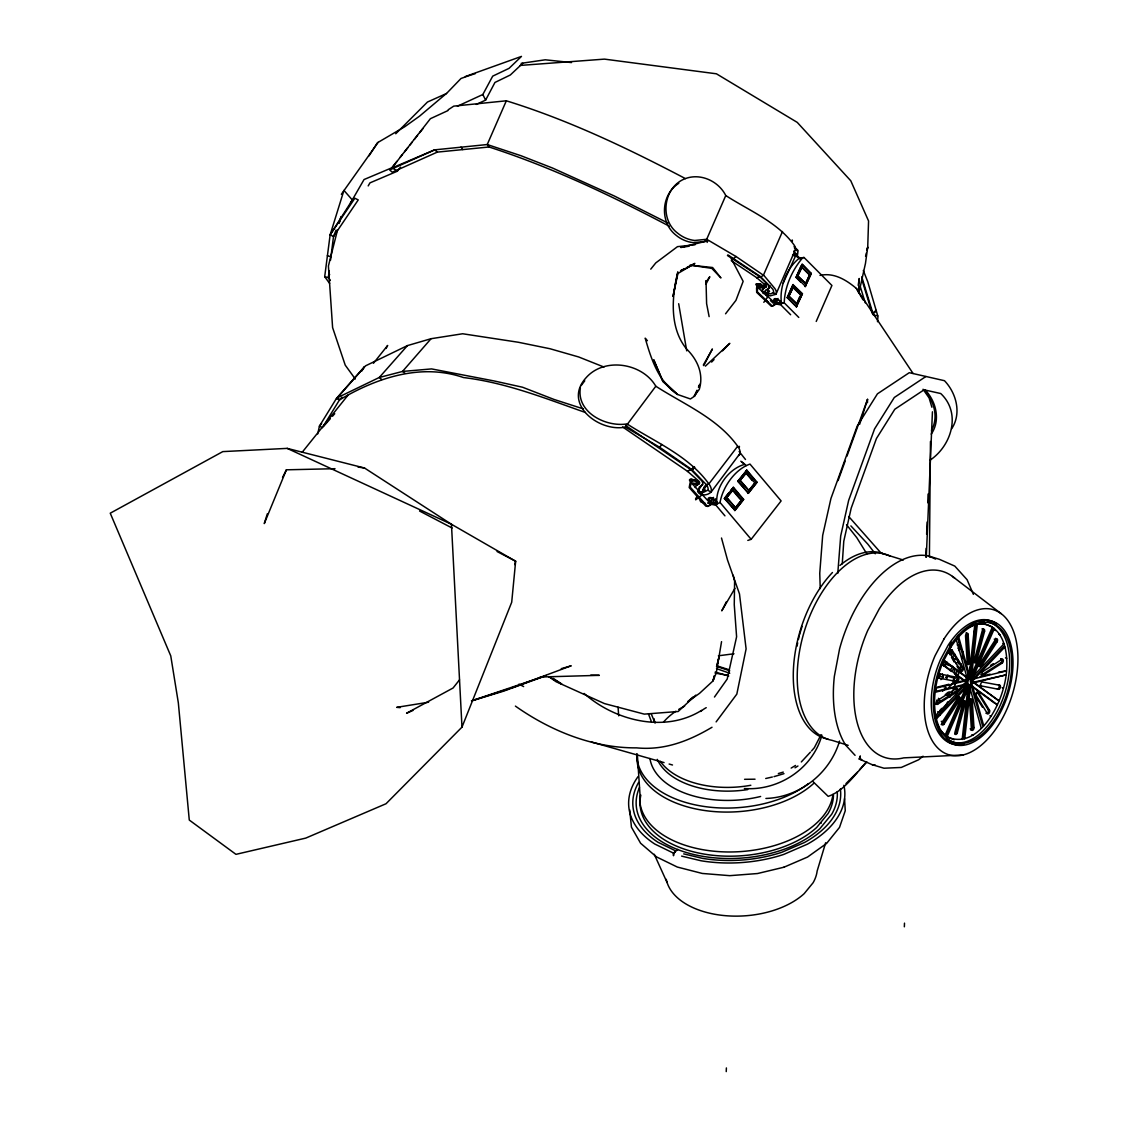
<?xml version="1.0" encoding="UTF-8"?>
<svg xmlns="http://www.w3.org/2000/svg" width="1128" height="1128" viewBox="0 0 1128 1128"><rect width="100%" height="100%" fill="white"/><g stroke="black" fill="none" stroke-linecap="round" stroke-linejoin="round"><path stroke-width="1.5" d="M929.416 556.894L930.459 441.471M867.46 402.71L867.545 399.34L846.916 456.22M979.287 623.657C1009.532 624.362 1010.025 666.493 1003.455 688.066C997.42 711.683 974.93 750.628 945.828 736.288L966.4 689.264L967.655 689.645M925.834 557.077L926.144 548.321M926.638 534.305L927.075 522.053M927.766 502.792L928.076 494.036M726.235 1071.6L726.39 1067.934M904.346 926.807L904.501 923.141M926.299 557.105L932.433 411.805M858.478 292.378L859.226 278.489L858.196 285.356M800.062 258.932L795.296 255.591M877.499 321.734L877.965 316.573L867.784 281.859L863.315 270.48M837.766 573.405L840.698 535.955L848.651 500.381L874.552 428.95L894.307 397.479L925.862 376.541M842.249 563.901L843.772 541.271L851.189 508.164L876.442 438.51L894.814 409.238L924.072 389.823L940.752 393.545C961.507 413.059 951.679 445.447 930.304 460.012M966.019 692.691L966.696 686.571M968.867 678.647L967.612 678.266L968.43 670.808M962.17 739.475L968.261 684.146L934.788 692.352M970.306 676.292L976.087 623.784L977.341 624.179L971.25 679.493L1006.387 670.878L998.477 672.133M580.37 387.806C576.281 412.411 605.849 427.3 627.013 423.916C655.565 442.289 689.434 456.149 709.456 484.744A13.776 9.137 26.7 0 1 711.303 491.075L711.105 492.062C707.637 495.544 700.178 496.447 697.583 491.441M700.15 499.098L701.588 502.284L704.788 502.947M329.602 283.41L324.695 276.67L330.137 234.835L343.941 190.378L352.359 200.008L330.137 234.835L333.507 236.499L331.181 255.041M329.207 270.664L328.333 277.643L330.349 280.294M330.518 260.201L330.969 256.719L327.332 255.76M721.553 641.649L716.308 672.725L713.051 680.875L699.543 693.339L687.756 701.729L692.775 697.104M797.355 253.194L796.932 254.984M703.534 492.316L708.13 489.975A10.448 6.937 26.7 0 0 706.311 484.617M708.046 490.384L711.105 492.062L740.095 453.371A13.776 9.137 26.7 0 0 738.262 447.069C718.268 418.446 684.372 404.614 655.819 386.227C642.34 362.934 604.241 356.899 586.052 377.767C562.139 403.979 599.292 432.588 625.631 427.047M958.617 663.842L959.068 661.516M672.993 296.368L677.857 271.876C671.696 296.833 669.327 327.895 686.571 348.975C697.583 359.776 703.914 374.214 699.289 389.357L694.199 396.21L697.034 390.217M317.729 433.927L319.407 426.158L336.426 398.48L364.443 366.727L361.75 371.084M673.021 296.368L677.928 273.484L694.862 263.402L687.022 267.392M865.571 256.352L866.304 253.067M858.831 293.139L865.458 263.487L867.728 247.117L868.56 220.975L850.794 180.804L797.256 122.388L716.421 73.799L604.453 59.121L520.107 65.438M866.967 250.529L867.728 247.117L867.023 250.092M821.917 735.146C812.738 768.619 778.715 790.968 744.395 788.528M839.556 741.068C830.067 773.286 799.653 797.383 765.912 798.455M337.469 230.211L328.417 265.954L332.605 327.599L345.224 365.134L355.292 379.008M339.19 223.4L340.924 216.59M700.389 499.239L700.319 501.269L701.588 502.284M962.931 702.603L954.979 732.213A2.101 1.198 -72.8 0 0 955.599 734.455A2.101 1.198 -72.8 0 0 957.334 732.65L965.286 703.04A2.101 1.198 -72.8 0 0 964.651 700.798A2.101 1.198 -72.8 0 0 962.931 702.603L961.676 702.208M955.007 733.905A2.101 1.198 -72.8 0 0 956.079 732.255L964.031 702.645A2.101 1.198 -72.8 0 0 963.918 700.784M973.929 662.46A2.101 1.198 -72.8 0 0 975.325 660.655L983.278 631.045A2.101 1.198 -72.8 0 0 982.643 628.804M976.58 661.05L984.532 631.44A2.101 1.198 -72.8 0 0 983.898 629.198A2.101 1.198 -72.8 0 0 982.178 631.003L974.225 660.613A2.101 1.198 -72.8 0 0 974.86 662.855A2.101 1.198 -72.8 0 0 976.58 661.05L975.325 660.655M514.721 564.592L515.651 561.236L451.454 524.266L364.527 468.021L287.189 448.38L222.808 451.609L110.248 513.198L170.765 655.904L178.337 702.857L189.278 820.056L235.963 854.347L305.758 838.104L386.03 803.742L461.986 727.123L511.703 602.253L515.651 561.236L497.053 551.521M825.654 842.715L817.137 871.07A75.886 44.965 -3.8 0 1 813.105 882.745L804.193 893.63A75.886 44.965 -3.8 0 1 723.372 915.485A75.886 44.965 -3.8 0 1 666.267 879.318M267.364 513.734L264.276 523.589L286.399 469.812L335.016 468.698M859.621 424.368L867.545 399.34M727.433 255.506L759.835 276.712L768.126 285.017A6.19 3.299 24.9 0 1 769 288.416L765.447 290.248L765.024 292.279A2.383 1.269 24.9 0 0 766.053 293.209L770.452 293.886L773.484 292.561M923.056 756.197L918.657 759.764L901.286 767.449L883.985 768.224L872.155 764.671L859.198 758.989L860.283 755.873M949.804 692.634L948.451 695.454L945.25 694.453M953.766 681.326L954.796 678.379L946.801 675.898M695.186 487.522L696.582 485.153L699.557 483.39A3.44 2.284 26.7 0 0 699.022 481.303L687.46 471.264M838.076 480.584L845.154 461.084M336.102 230.056L333.507 236.499L358.239 199.91L354.869 198.246L330.137 234.835M339.331 221.99L340.628 218.776M329.63 274.414L328.333 277.643L324.695 276.67M698.669 387.144L699.853 384.225L698.443 387.214M795.155 255.083L795.268 254.843A2.383 1.734 75.8 0 0 795.381 254.449L795.254 253.645M797.383 255.915L798.102 250.543L794.084 246.538M765.32 294.718L770.255 295.846L775.965 294.267L795.296 249.824A12.464 6.655 24.9 0 0 793.731 244.494C776.797 221.652 749.062 210.626 725.769 195.539C718.635 181.227 700.714 172.866 685.401 178.591C627.76 148.346 568.667 120.061 506.331 100.801L487.24 144.539L489.044 146.992C551.634 167.198 611.179 195.623 669.299 226.192M704.929 241.392L706.692 239.277L725.769 195.539M782.494 231.494L763.416 275.232L760.991 276.938L727.927 254.9M763.388 287.978L762.02 291.109L762.88 292.829M795.184 305.702L787.203 297.693L792.899 284.651L802.431 293.689L796.326 306.844L802.431 293.689M800.612 282L796.044 277.417L801.106 265.827M787.203 297.693L793.308 284.524M796.044 277.417L802.149 264.262L811.272 273.413L805.166 286.568L811.272 273.413M788.796 296.396L793.153 287.259L800.838 294.972L796.904 303.996L788.796 296.396L793.153 287.259M797.637 276.134L801.994 266.998L809.678 274.71L805.745 283.734L797.637 276.134L801.994 266.998M796.481 304.109L799.766 296.593M805.336 283.847L809.678 274.71M816.221 321.438L831.914 285.469L804.01 257.48L799.343 258.171C786.456 268.238 779.124 287.457 781.478 303.587L780.717 304.363L774.457 303.164M967.316 684.386L966.061 683.991L964.412 687.784L965.653 688.179M969.502 676.137L971.969 670.469M970.968 676.786L972.59 675.08L993.162 628.056L994.417 628.437L971.589 680.663L998.971 700.869L973.055 682.285L1005.95 674.911L970.813 683.526L964.736 738.854L963.481 738.459L968.952 688.63L970.207 689.025M760.314 287.259L763.134 287.64L764.812 284.27M759.271 287.118L763.91 288.063L765.63 284.214M764.206 287.795L765.644 284.637M769.902 285.61L767.632 290.404L768.817 291.63M775.176 299.019L773.639 302.389A2.341 1.706 75.8 0 1 773.441 302.685L773.286 302.84M776.078 298.751L774.541 302.121A2.341 1.706 75.8 0 1 774.33 302.431L759.116 288.669L759.426 287.513L760.596 287.569M783.213 283.072L796.156 254.59A2.383 1.734 75.8 0 0 796.283 254.195L793.717 251.079M775.683 301.881L777.121 298.737M778.024 298.469L774.978 304.757L772.483 306.21L757.396 291.912L757.466 287.767A11.068 8.037 75.8 0 1 758.369 285.765L760.822 283.847M696.878 391.515L694.834 395.999L690.435 398.974L677.463 394.447L662.911 381.645L653.732 359.776L662.418 380.15L677.463 394.447C658.385 381.461 651.279 359.212 645.188 338.16L647.401 340.698M774.964 303.46L774.4 304.546M282.55 477.44L286.399 469.812M821.001 734.751L814.36 747.681L811.54 750.924M726.376 601.746L721.779 610.84L734.948 588.337M703.717 365.627L712.402 348.975L703.308 365.105M476.326 104.425L485.632 100.082L494.952 82.457L510.335 74.984L522.743 63.309M386.072 348.467L387.665 345.45L373.424 363.301M457.404 106.229L482.826 94.512L492.71 76.14L509.095 68.329L521.474 56.4L465.314 76.549M695.525 499.084L696.484 497.321M767.83 290.7L768.436 291.574M368.983 155.89L377.429 142.762L404.698 126.773L419.588 116.128L446.97 93.018L461.028 78.466L467.711 76.098A62.237 1.748 -21.2 0 1 475.367 73.602M350.47 203.054L364.048 179.535L392.107 167.691L430.388 118.694L447.872 110.629M368.193 185.908L369.956 182.877L397.352 171.202L400.525 167.141M931.516 430.346C938.891 416.909 933.899 400.313 923.917 389.639M931.235 434.125C940.752 420.363 936.254 401.526 925.214 390.034M951.623 428.809C961.775 413.624 956.445 393.207 944.474 380.7L909.281 372.691L877.443 393.827L857.181 426.116L830.941 498.491L822.679 535.405L819.746 573.25L820.239 588.576M942.514 721.723L958.024 697.668A2.101 1.198 -72.8 0 1 959.829 697.231A2.101 1.198 -72.8 0 1 959.519 700.079L944.009 724.12A2.101 1.198 -72.8 0 1 942.204 724.571A2.101 1.198 -72.8 0 1 942.514 721.723L941.26 721.328M995.502 639.52L979.992 663.574A2.101 1.198 -72.8 0 0 979.682 666.422A2.101 1.198 -72.8 0 0 981.487 665.971L996.997 641.931A2.101 1.198 -72.8 0 0 997.307 639.082A2.101 1.198 -72.8 0 0 995.502 639.52L994.247 639.139M941.175 724.43A2.101 1.198 -72.8 0 0 942.754 723.739L958.264 699.684A2.101 1.198 -72.8 0 0 958.574 696.836A2.101 1.198 -72.8 0 0 956.77 697.287L958.024 697.668M978.427 666.028A2.101 1.198 -72.8 0 0 980.232 665.591L995.742 641.536A2.101 1.198 -72.8 0 0 995.53 638.307M341.347 194.298L378.12 142.368M706.283 281.746L709.808 276.684L705.902 284.312L706.015 280.661L706.607 303.658L709.131 316.63M714.461 697.034L727.207 679.056L736.598 636.784L734.257 604.678L734.61 581.23L733.2 575.224M581.117 385.635L584.769 380.785M655.819 386.227L625.307 427.004L659.654 447.266L692.268 469.868L694.749 467.274M659.654 447.266L661.798 444.46M692.268 469.868L694.397 467.077M702.124 492.33L699.586 491.441A3.074 2.044 26.7 0 1 698.486 490.201L702.547 484.039M737.684 446.237L708.863 483.926L706.325 484.603L691.69 469.474L693.833 466.682M716.125 721.892L736.824 694.115L746.101 648.896L739.489 593.92L727.532 560.052L721.497 538.014M774.076 305.025L771.355 306.308L756.691 292.392L756.564 288.021A11.068 8.037 75.8 0 1 757.466 286.018L759.412 284.129M725.558 313.796L735.95 300.358L743.155 281.351L731.282 258.693M730.845 490.257L733.468 487.338L743.648 499.394L735.047 510.434L724.373 498.534L728.688 493.021M737.768 481.374L746.849 470.179L757.029 482.234L748.428 493.274L737.768 481.374L746.849 470.179M724.373 498.534L733.468 487.338M726.502 497.786L732.946 489.989L741.533 500.141L735.569 507.783L726.502 497.786L732.946 489.989M739.883 480.627L746.327 472.829L754.914 482.981L748.95 490.624L739.883 480.627L746.327 472.829M735.089 507.938L741.533 500.141M748.47 490.779L754.914 482.981M734.554 510.589L743.648 499.394M747.949 493.429L757.029 482.234M751.163 539.325L781.112 500.931L749.979 464.073C734.906 469.403 722.808 486.873 720.031 502.468L751.163 539.325L747.822 540.425M396.943 161.346L391.501 168.185L434.661 149.855L487.24 144.539L520.981 155.72L552.551 168.044L614.393 196.032L667.987 223.076M400.2 157.243L402.372 154.508M404.543 151.772L407.8 147.669M409.972 144.934L412.143 142.198M414.314 139.463L417.571 135.36M419.743 132.625L423.014 128.522M459.519 679.86L453.061 688.009L406.588 713.234L412.961 710.457M348.228 394.899L302.135 452.342M706.325 484.955L703.393 489.383L706.65 485.322M706.438 484.913C702.307 487.493 704.224 488.932 704.38 490.624M706.762 485.28L703.252 490.017M713.516 497.392L709.075 502.933A2.397 1.777 75.3 0 1 708.793 503.173L708.074 503.159M713.502 498.35L710.132 502.552A2.397 1.777 75.3 0 1 709.836 502.792L692.691 484.321L693.269 483.418L697.231 483.334M715.928 498.661L710.358 505.302L707.101 505.978L690.237 487.155L691.126 482.572A10.66 7.882 75.3 0 1 692.536 481.021L695.412 480.19M650.757 269.155L655.791 262.894L677.491 246.651L694.975 244.79M710.584 504.413L707.947 506.458L705.79 506.119L689.18 487.522L690.068 482.939A10.66 7.882 75.3 0 1 691.492 481.388L693.029 480.556M603.988 367.051L578.692 356.97L549.999 348.735L518.274 342.249L462.649 333.761L431.065 338.71L402.499 371.45L379.276 377.485L337.314 397.761L339.725 399.763C376.653 377.838 421.068 362.92 463.523 377.556C506.007 382.589 545.346 398.424 585.347 412.467M859.508 769.832L866.332 762.006M866.882 762.006C854.996 774.019 844.66 790.714 828.206 796.368L813.119 781.746M321.649 423.606L319.407 426.158L322.411 427.681L339.429 400.003L336.426 398.48M323.539 426.412L330.25 418.784M332.492 416.246L334.734 413.708M337.314 397.761L365.486 365.867L407.462 345.591L431.065 338.71M339.725 399.763L341.981 397.211M407.462 345.591L379.276 377.485L381.701 379.487M720.031 502.468L715.899 504.554L707.89 502.891M762.655 285.61L760.653 287.471M763.557 285.356L761.541 287.217L758.58 287.739M690.181 469.177L688.827 470.644L690.942 469.685L701.602 480.669A6.782 4.498 26.7 0 1 702.659 484.786L699.332 487.099L698.274 489.622M801.317 761.95L810.412 752.15M765.799 294.239L768.337 292.349L766.885 298.271L763.811 302.318M942.035 665.125L945.602 661.375M957.968 648.403L960.337 645.907L958.504 639.407M943.84 666.028L947.407 662.277M955.007 654.31L952.624 656.806L954.006 661.685M958.574 650.56L960.957 648.064L961.352 649.432M940.907 679.634L943.29 677.138L942.374 673.881M949.691 670.413L953.259 666.662L945.264 664.18M956.008 663.786L958.194 661.487M945.546 677.561L947.929 675.066M951.496 671.315L953.879 668.819L955.783 675.573L956.967 672.189L956.248 669.637M942.613 691.168L946.18 687.417L942.994 686.43M952.483 680.818L954.796 678.379M948.451 687.84L953.245 682.792M941.527 708.426L939.991 711.303L939.723 710.33M935.69 715.519L968.092 681.509L956.248 639.548M935.323 718.296L966.033 686.092M974.747 678.647L973.492 678.252L1003.638 646.626L1004.893 647.007L971.419 682.13L983.715 725.741L982.46 725.346L971.391 686.078L972.646 686.473M935.521 719.805L968.98 684.682L981.289 728.293M857.266 772.271L845.972 783.636M711.613 362.074L714.038 359.578M722.526 350.836L729.802 343.335L705.409 366.135M695.793 695.13L678.154 711.5L644.271 714.123L604.439 703.576L555.991 681.679L548.885 676.673M800.513 259.017L801.275 258.241M395.745 133.767L427.47 102.028L446.533 93.497M738.614 455.515L739.912 454.373M873.072 313.796L876.343 311.018M733.82 258.382L736.034 256.521L764.121 275.711L774.626 288.232A12.464 6.655 24.9 0 1 776.177 293.548L775.965 294.267L773.385 292.857M876.146 310.369L872.282 313.499L862.032 280.096M678.816 183.272C661.036 194.411 659.344 222.512 676.208 235.357A27.749 23.434 31.1 0 0 693.241 242.633L705.211 241.448M700.488 492.865L703.66 490.92L701.01 495.714L695.666 499.845M759.2 276.289L757.889 277.262L759.835 276.712M673.346 853.064L675.531 851.513A3.299 1.847 -64 0 0 673.515 855.729L673.346 853.064L654.832 844.054A108.274 64.155 -3.8 0 1 638.166 776.459M448.112 109.825L453.752 106.131L506.331 100.801M946.279 693.664L949.184 691.816M990.497 665.478L993.401 663.631M983.264 675.15A2.101 1.198 -72.8 0 1 981.853 674.107A2.101 1.198 -72.8 0 1 983.024 671.428L1001.918 659.386A2.101 1.198 -72.8 0 1 1003.328 660.416A2.101 1.198 -72.8 0 1 1002.143 663.109L983.264 675.15L982.009 674.755A2.101 1.198 -72.8 0 1 980.838 674.544M935.676 704.041A2.101 1.198 -72.8 0 0 936.339 703.872L955.233 691.831A2.101 1.198 -72.8 0 0 956.347 689.927A2.101 1.198 -72.8 0 0 955.938 688.08M982.009 674.755L1000.903 662.714A2.101 1.198 -72.8 0 0 1002.073 660.289A2.101 1.198 -72.8 0 0 1001.001 658.851M937.594 704.267L956.488 692.225A2.101 1.198 -72.8 0 0 957.658 689.532A2.101 1.198 -72.8 0 0 956.248 688.503L937.354 700.544A2.101 1.198 -72.8 0 0 936.184 703.223A2.101 1.198 -72.8 0 0 937.594 704.267L936.339 703.872M692.028 483.87L694.862 484.138L698.599 482.53M791.165 768.083L795.522 765.461M795.014 767.787L797.947 766.011M680.762 270.593L683.892 269M712.008 727.264C688.7 741.138 664.195 750.543 636.559 747.864C593.145 748.216 550.577 730.916 515.397 706.1M701.531 710.4C664.773 733.397 614.901 720.792 584.121 693.452M685.401 178.591C663.532 186.656 658.949 219.227 677.688 233.186A27.749 23.434 31.1 0 0 694.721 240.476L706.692 239.277L736.034 256.521M680.551 270.861L692.648 265.009M437.326 152.111L392.318 172.203L389.654 169.961L434.661 149.855L437.326 152.111L489.044 146.992M967.796 627.887L976.087 624.221L985.336 623.869M783.889 867.235L807.563 857.04L826.584 843.448L839.514 827.402L845.253 810.75L844.562 798.695M510.885 688.263L571.191 665.788L561.279 668.65M704.619 491.018C707.341 489.538 700.812 487.733 703.28 490.553M703.322 491.836L703.379 490.906L702.307 491.286M471.532 700.841L546.389 675.559L503.426 691.21L471.546 700.897L509.25 688.799M716.872 502.862L712.713 502.524M778.348 773.554L783.283 772.102M773.977 776.642L783.988 773.667M804.01 257.48L802.586 257.889C792.152 270.128 784.735 286.695 784.228 302.826L798.779 317.433M769.014 291.926C771.284 290.841 765.715 289.417 767.858 291.56M802.149 264.262L810.863 273.526M800.838 294.972L792.744 287.372M781.478 303.587L781.422 302.797C775.796 295.733 769.437 300.922 781.45 303.601L784.228 302.826M937.312 687.121L948.958 684.273M952.3 683.455L967.443 679.733M973.492 678.252L976.82 677.434M980.147 676.617L990.144 674.177M935.225 688.334L968.698 680.128L974.775 624.799L973.52 624.404M935.197 691.563L966.061 683.991M708.398 240.673L680.748 247.469L689.025 246.228M784.171 867.164L757.508 873.537L729.76 875.666L702.293 873.453L677.322 867.051L656.454 856.885L640.605 843.25L631.44 827.176L629.692 809.833M716.9 503.567C702.307 502.933 708.285 490.934 717.352 502.623M765.729 778.503L772.327 777.009M792.547 255.055L797.256 256L800.908 258.876M793.308 255.492L794.479 255.436M744.395 464.426C728.702 468.91 715.307 487.127 716.816 503.525M718.367 655.805L733.975 653.761M428.612 702.208L396.718 707.341L400.158 707.651M521.15 63.337L545.247 59.798L571.529 62.576M963.086 754.956L903.683 757.875A97.403 55.272 -72.8 0 1 867.742 630.439L879.29 608.796A97.403 55.272 -72.8 0 1 954.824 578.311M540.27 677.011L599.349 675.334L590.762 675.122M820 275.401C833.86 272.299 846.211 279.899 856.363 288.43L913.06 373.467M744.579 779.307L755.041 779.194M820.183 823.214L821.184 823.214M877.711 315.699L873.495 315.262L861.778 276.896M690.054 265.122L712.6 267.519L720.933 277.925L711.81 268.365L691.732 265.376M357.985 467.034L364.527 468.021M683.723 853.882L702.462 858.352A104.1 61.688 -3.8 0 0 781.901 852.246L804.602 842.433A104.1 61.688 -3.8 0 0 840.346 788.965M681.608 856.124L701.094 860.777A108.274 64.155 -3.8 0 0 783.706 854.432L807.31 844.209A108.274 64.155 -3.8 0 0 843.871 785.285M715.067 673.12L727.729 675.291M958.095 677.533L939.624 673.952L940.879 674.347A2.101 1.198 -72.8 0 0 939.159 676.151A2.101 1.198 -72.8 0 0 939.793 678.393L938.538 678.013L957.009 681.58A2.101 1.198 -72.8 0 0 958.73 679.775A2.101 1.198 -72.8 0 0 958.095 677.533L956.84 677.152A2.101 1.198 -72.8 0 1 957.475 679.394A2.101 1.198 -72.8 0 1 955.754 681.199L957.009 681.58M980.161 685.725L998.632 689.307A2.101 1.198 -72.8 0 0 1000.353 687.502A2.101 1.198 -72.8 0 0 999.718 685.246L982.502 682.059A2.101 1.198 -72.8 0 0 980.782 683.864A2.101 1.198 -72.8 0 0 981.416 686.106L980.161 685.725A2.101 1.198 -72.8 0 1 979.64 685.345M774.569 303.714L780.83 304.898L790.643 314.754M764.756 291.644C759.229 292.067 763.642 287.062 766.391 287.217A3.158 1.692 24.9 0 0 766.095 285.666L756.606 277.629M709.597 503.948L715.998 505.274L724.937 515.849M591.439 741.97L664.054 762.598M669.115 764.037L672.499 764.995M715.251 672.048L728.744 676.024M855.08 755.337L845.577 745.058A108.274 61.434 -72.8 0 1 834.339 676.433L839.542 649.023A108.274 61.434 -72.8 0 1 928.288 555.878L939.412 559.319L954.796 566.101L967.077 579.693L973.365 594.329M882.152 553.467L903.302 560.024M998.844 634.359L1000.099 634.754M983.278 631.045L984.532 631.44M1002.736 643.453L1003.99 643.834L970.531 678.957L958.222 635.346M995.742 641.536L996.997 641.931M966.118 632.864A2.101 1.198 -72.8 0 1 966.865 634.063L968.12 634.444L969.826 661.685A2.101 1.198 -72.8 0 1 968.656 664.378A2.101 1.198 -72.8 0 1 967.246 663.334L965.991 662.94A2.101 1.198 -72.8 0 0 966.231 663.772M1005.471 657.864L1006.726 658.259M957.15 644.92L960.337 645.907M1000.663 658.992L1001.918 659.386M1000.903 662.714L1002.143 663.109M950.368 649.39A2.101 1.198 -72.8 0 1 950.89 649.77L952.145 650.151L963.072 667.72A2.101 1.198 -72.8 0 1 962.762 670.568A2.101 1.198 -72.8 0 1 960.943 671.019L950.016 653.45A2.101 1.198 -72.8 0 1 950.34 650.602A2.101 1.198 -72.8 0 1 952.145 650.151M948.761 653.056L950.016 653.45M966.865 634.063L968.585 661.304L969.826 661.685M980.232 665.591L981.487 665.971M952.878 658.371L957.686 659.852M981.769 671.033L983.024 671.428M950.89 649.77L961.817 667.339L963.072 667.72M970.602 673.613L971.857 673.994M972.59 675.08L973.845 675.475M969.304 674.629L968.05 674.234L957.432 636.601M999.718 685.246L998.463 684.865A2.101 1.198 -72.8 0 1 999.098 687.107A2.101 1.198 -72.8 0 1 997.378 688.912L998.632 689.307M970.165 677.632L971.419 678.027M968.938 677.406L970.193 677.801M1002.2 687.685L1003.455 688.066M966.865 677.181L965.61 676.786L966.837 681.129M970.334 680.269L971.589 680.663M966.513 679.958L967.768 680.353M973.055 682.285L974.31 682.666M970.165 681.749L971.419 682.13M963.946 680.593L965.201 680.988M967.204 682.454L965.949 682.059L955.43 693.1L956.685 693.48M970.644 684.992L969.389 684.611L994.684 703.266M938.482 675.644L943.29 677.138M966.837 685.232L969.319 685.852M963.509 684.611L964.764 685.006M977.074 691.986A2.101 1.198 -72.8 0 1 977.313 692.254L978.568 692.634L989.496 710.203A2.101 1.198 -72.8 0 1 989.171 713.051A2.101 1.198 -72.8 0 1 987.367 713.488L986.112 713.107M987.367 713.488L976.439 695.92L975.184 695.539L982.474 707.242M996.052 704.267L997.307 704.662L969.925 684.456L947.083 736.683L945.828 736.288M955.233 691.831L956.488 692.225M970.545 698.852A2.101 1.198 -72.8 0 1 971.011 699.924L972.265 700.319L973.972 727.546A2.101 1.198 -72.8 0 1 972.801 730.239A2.101 1.198 -72.8 0 1 971.391 729.196L970.136 728.815M956.332 696.272L957.587 696.653M958.264 699.684L959.519 700.079M977.313 692.254L988.241 709.822L989.496 710.203M964.031 702.645L965.286 703.04M989.89 715.829L991.145 716.209M938.524 700.093L941.711 701.08M937.636 711.768L938.891 712.163M938.524 714.94L939.779 715.335M971.011 699.924L972.717 727.165L973.972 727.546M942.754 723.739L944.009 724.12M971.857 734.751L973.111 735.146M956.079 732.255L957.334 732.65M848.185 745.34L831.914 740.306A96.881 54.976 -72.8 0 1 804.701 630.058A96.881 54.976 -72.8 0 1 889.752 555.921M859.198 758.989L861.792 759.793A3.299 2.721 -66.3 0 1 860.1 756.705M583.402 408.914L554.059 399.453L522.574 387.242L494.261 380.982L431.573 368.912L402.499 371.45L405.121 373.326M717.323 665.971L729.055 669.736M716.463 666.394L729.731 670.751M767.83 301.853L768.309 302.515L766.998 300.922M716.491 668.622L729.745 673.247M928.288 555.878L935.591 559.079M984.081 623.474L992.428 626.971L969.586 679.183L943.572 659.993M954.175 739.785L945.983 736.189L940.555 730.154M693.438 483.503C707.538 487.973 685.359 473.436 691.52 482.291M287.189 448.38L451.454 524.266L461.986 727.123M740.8 461.197L746.228 465.582M518.951 684.146L523.632 686.571M419.546 511.012L452.102 528.017M692.042 483.122L697.019 485.096L698.993 484.025C698.387 479.992 685.133 476.453 690.928 482.347M548.744 676.518L561.786 684.104L553.242 678.365M741.942 462.156L742.957 462.734M711.655 502.03C702.575 496.038 717.718 498.491 716.872 503.948M758.481 286.427C752.432 282.649 763.036 283.974 763.374 287.414M758.157 286.568C750.91 282 762.993 283.537 764.206 287.372M731.254 260.653L757.029 277.897M392.107 167.691L397.352 171.202M625.575 425.482L690.942 469.685M687.953 471.603L622.6 426.948M943.685 660.613L967.612 678.266M941.908 663.8L967.923 682.99L945.095 735.216L941.57 732.298M942.035 664.42L951.623 671.498M954.358 673.515L966.668 682.595M952.469 576.422L1001.086 613.59M743.845 463.382L744.565 464.045M794.408 247.948L797.2 250.811M770.438 300.541L772.877 302.854M801.585 267.11L809.269 274.823M798.046 276.022L805.745 283.734M796.467 277.305L805.575 286.456M792.899 284.651L802.022 293.802M789.205 296.283L796.904 303.996M787.612 297.566L796.735 306.731M760.512 276.614L772.638 289.008A9.475 5.062 24.9 0 1 773.47 292.547M850.893 525.902L867.855 544.175L875.257 553.777M848.707 516.511L880.926 552.917M993.162 628.056L995.432 630.58M739.122 451.468L745.495 459.505M746.369 470.334L756.55 482.389M745.848 472.984L752.277 480.599M740.363 480.472L748.95 490.624M738.248 481.219L748.428 493.274M732.989 487.493L743.169 499.549M732.467 490.144L739.968 499.027M726.982 497.631L735.569 507.783M724.867 498.379L735.047 510.434M846.536 524.717L856.801 537.675L866.812 553.82M460.943 147.133L462.748 149.587M923.042 389.259L929.105 397.93L931.897 407.236M951.496 657.441L954.232 661.84M956.967 666.225L958.786 669.158M856.363 288.43L862.99 299.822M651.448 721.807L648.501 713.996M482.826 94.512L485.632 100.082M654.254 854.263L667.113 882.59M936.818 722.836L939.412 728.899M651.208 713.798L655.072 723.104M767.096 301.458L766.941 300.979M860.255 286.554L865.261 302.868M950.65 649.77L952.018 654.649M948.986 651.505L949.903 654.762M947.619 692.507L948.451 695.454M935.563 688.024L936.48 691.281M938.468 698.303L939.384 701.56M936.818 700.051L937.72 703.252M686.726 350.864L678.675 303.728M792.18 239.954L792.462 241.039M739.319 446.293L739.46 447.055M706.692 239.277L707.2 242.449M654.099 718.79L654.607 722.019M618.045 707.185L618.722 715.843M967.246 663.334L965.54 636.093A2.101 1.198 -72.8 0 1 966.71 633.414A2.101 1.198 -72.8 0 1 968.12 634.444M971.391 729.196L969.671 701.954A2.101 1.198 -72.8 0 1 970.855 699.275A2.101 1.198 -72.8 0 1 972.265 700.319M763.712 293.661A5.062 2.707 24.9 0 1 763.275 293.252M750.825 785.271A78.452 46.488 -3.8 0 1 660.261 761.315M663.461 722.16A78.452 46.488 -3.8 0 1 675.841 711.274M678.732 709.413A78.452 46.488 -3.8 0 1 684.625 706.142M700.601 711.458A39.226 23.251 -3.8 0 1 706.227 707.665M808.466 783.565A96.881 57.401 -3.8 0 1 700.319 805.857A96.881 57.401 -3.8 0 1 636.812 753.659M760.625 796.467A84.05 49.801 -3.8 0 1 649.939 758.495M747.751 789.572A78.452 46.488 -3.8 0 1 657.286 759.37M638.603 782.409A104.1 61.688 -3.8 0 0 657.991 842.278L675.771 850.935L677.886 849.44A3.172 1.777 -64 0 0 676.856 850.54M832.929 794.45A96.881 57.401 -3.8 0 1 729.294 851.978A96.881 57.401 -3.8 0 1 639.985 794.239L637.334 754.336A96.881 57.401 -3.8 0 0 701.912 810.087A96.881 57.401 -3.8 0 0 813.767 783.354M833.465 795.325A96.881 57.401 -3.8 0 1 828.065 813.57L816.7 827.458A96.881 57.401 -3.8 0 1 702.208 853.741A96.881 57.401 -3.8 0 1 640.845 795.113M837.258 791.729A100.759 59.699 -3.8 0 1 831.731 814.205L819.901 828.643A100.759 59.699 -3.8 0 1 695.003 854.784A100.759 59.699 -3.8 0 1 639.463 787.541M827.994 739.08A96.881 54.976 -72.8 0 1 793.322 672.119A96.881 54.976 -72.8 0 1 832.464 572.502M839.965 565.424A96.881 54.976 -72.8 0 1 882.843 553.481M797.045 646.189A78.452 44.514 -72.8 0 1 797.679 642.847M798.398 639.52A78.452 44.514 -72.8 0 1 799.202 636.206M799.625 634.57A78.452 44.514 -72.8 0 1 802.107 626.392M963.03 651.702A88.181 50.041 -72.8 0 1 962.029 658.569M961.042 663.757A88.181 50.041 -72.8 0 1 949.973 697.189M947.689 701.884A88.181 50.041 -72.8 0 1 941.838 712.233M947.788 675.728A88.181 50.041 -72.8 0 1 946.759 678.887M974.07 631.215A97.403 55.272 -72.8 0 1 963.918 689.236M987.282 621.951A62.519 35.476 -72.8 0 1 1003.708 696.54A62.519 35.476 -72.8 0 1 946.35 738.784M949.748 645.075A62.519 35.476 -72.8 0 1 951.665 642.354M979.301 621.979A62.519 35.476 -72.8 0 1 984.18 621.613M964.285 744.071A64.522 36.618 -72.8 0 1 940.47 659.654L948.112 645.315A64.522 36.618 -72.8 0 1 996.602 623.869M875.356 765.122A108.274 61.434 -72.8 0 1 872.155 764.671M961.817 667.339A2.101 1.198 -72.8 0 1 961.846 669.454A2.101 1.198 -72.8 0 1 960.534 670.991M938.961 674.121A2.101 1.198 -72.8 0 1 939.3 673.966M978.202 665.21A2.101 1.198 -72.8 0 1 978.498 663.645M981.995 628.973A2.101 1.198 -72.8 0 1 982.333 628.818M972.928 661.713A2.101 1.198 -72.8 0 1 972.872 660.754M968.585 661.304A2.101 1.198 -72.8 0 1 967.401 663.983M976.439 695.92A2.101 1.198 -72.8 0 1 976.749 693.086A2.101 1.198 -72.8 0 1 978.568 692.634M972.717 727.165A2.101 1.198 -72.8 0 1 972.026 729.393A2.101 1.198 -72.8 0 1 970.602 729.886M969.601 698.881A2.101 1.198 -72.8 0 1 969.939 698.74M962.113 701.221A2.101 1.198 -72.8 0 1 962.734 700.573M975.071 693.678A2.101 1.198 -72.8 0 1 975.255 693.156M988.241 709.822A2.101 1.198 -72.8 0 1 988.057 712.431A2.101 1.198 -72.8 0 1 986.337 713.361M781.817 302.614C771.256 305.476 771.157 292.349 781.817 302.614M718.776 658.047L716.774 666.169L718.776 658.047M714.278 675.982L713.051 680.875L714.292 675.968M944.08 638.815L935.084 655.678A75.886 43.061 -72.8 0 0 959.096 755.661A75.886 43.061 -72.8 0 0 1017.202 646.725A75.886 43.061 -72.8 0 0 944.08 638.815M950.199 645.963L942.557 660.303A64.522 36.618 -72.8 0 0 962.96 745.312A64.522 36.618 -72.8 0 0 1012.38 652.689A64.522 36.618 -72.8 0 0 950.199 645.963M950.918 647.105L943.501 661.008A62.519 35.476 -72.8 0 0 963.284 743.366A62.519 35.476 -72.8 0 0 1011.153 653.62A62.519 35.476 -72.8 0 0 950.918 647.105M767.209 292.237L768.337 292.998L767.209 292.237"/></g></svg>
